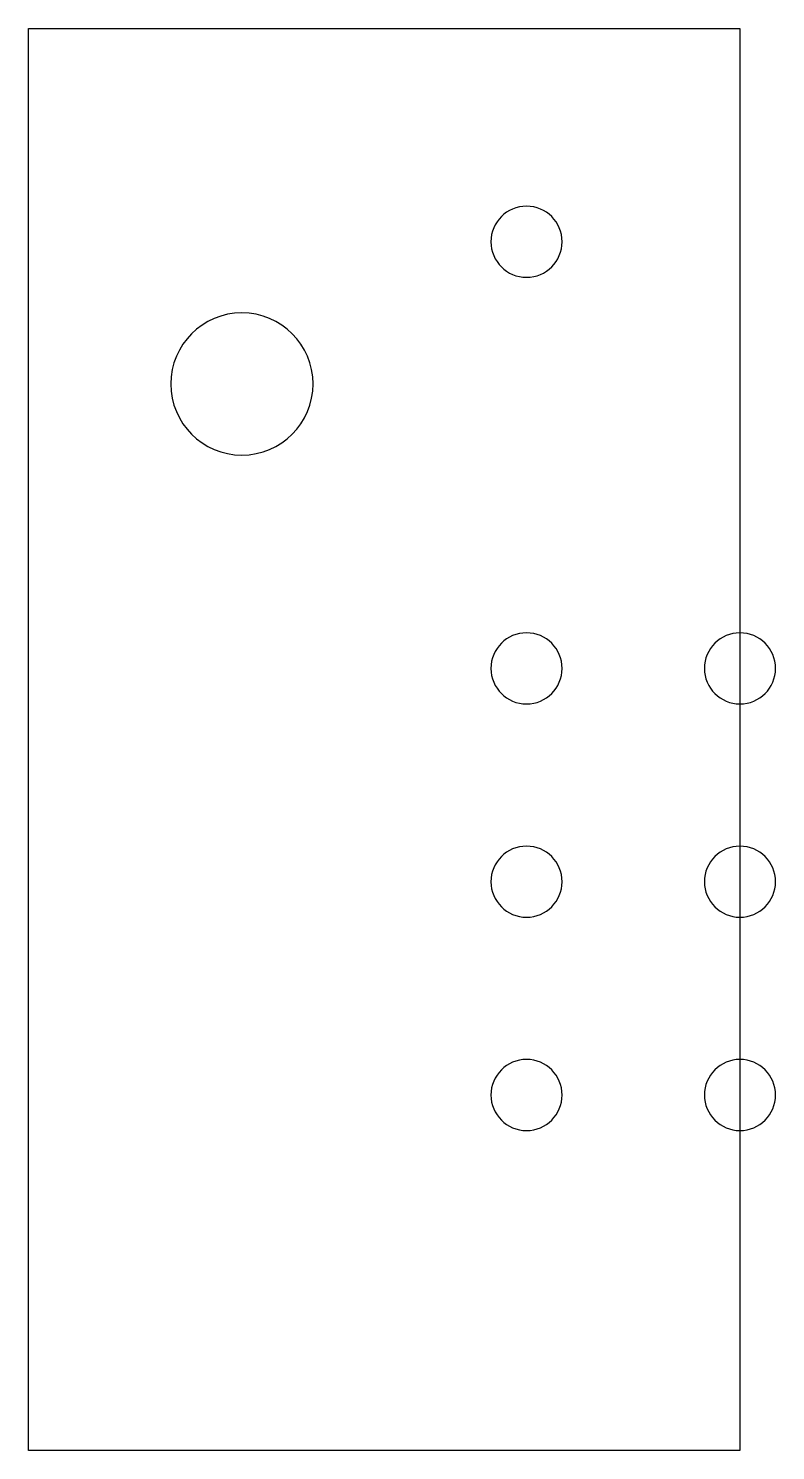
# Model space of a CAD drawing. Header units: metres. Extents: x 0 to 105, y -150 to 50.
import ezdxf

# ---------------------------------------------------------------- set-up
doc = ezdxf.new("R2010")
doc.units = ezdxf.units.M

# ---------------------------------------------------------------- blocks, each defined once
blk = doc.blocks.new('HOLE')
blk.add_circle((0, 0), 5)
blk = doc.blocks.new('PART', base_point=(10, 10))
blk.add_lwpolyline([(10, 10), (210, 10), (210, 110), (10, 110)], close=True)
at = {"xscale": 2, "yscale": 2}
blk.add_blockref('HOLE', (60, 80), dxfattribs=at)
at = {"row_count": 2, "column_count": 3, "row_spacing": 30, "column_spacing": 30}
blk.add_blockref('HOLE', (100, 40), dxfattribs=at)
blk.add_blockref('HOLE', (40, 40))

msp = doc.modelspace()

# ---------------------------------------------------------------- block references
at = {"xscale": -1, "rotation": 90}
msp.add_blockref('PART', (100, 50), dxfattribs=at)

doc.saveas('drawing.dxf')
